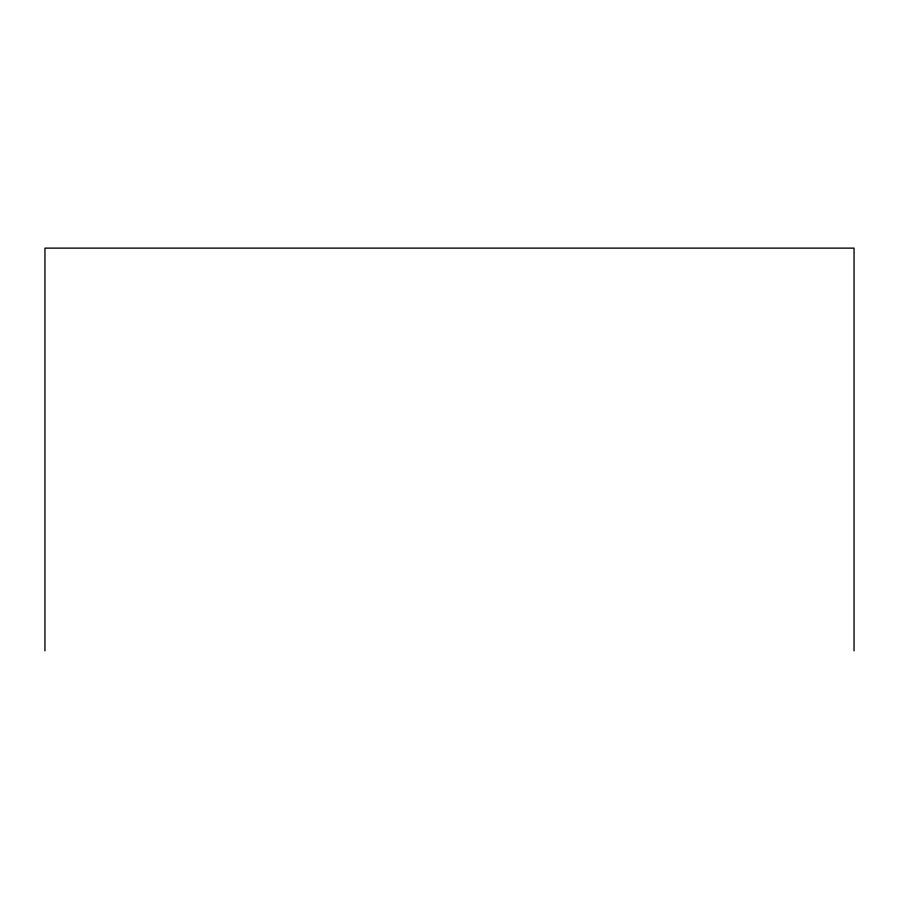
<?xml version="1.0" encoding="UTF-8"?>
<svg xmlns="http://www.w3.org/2000/svg" width="899" height="899" viewBox="0 0 899 899"><rect width="100%" height="100%" fill="white"/><g stroke="black" fill="none" stroke-linecap="round" stroke-linejoin="round"><path stroke-width="1.35" d="M854.05 650.876L854.05 248.124L44.95 248.124L44.95 650.876"/></g></svg>
